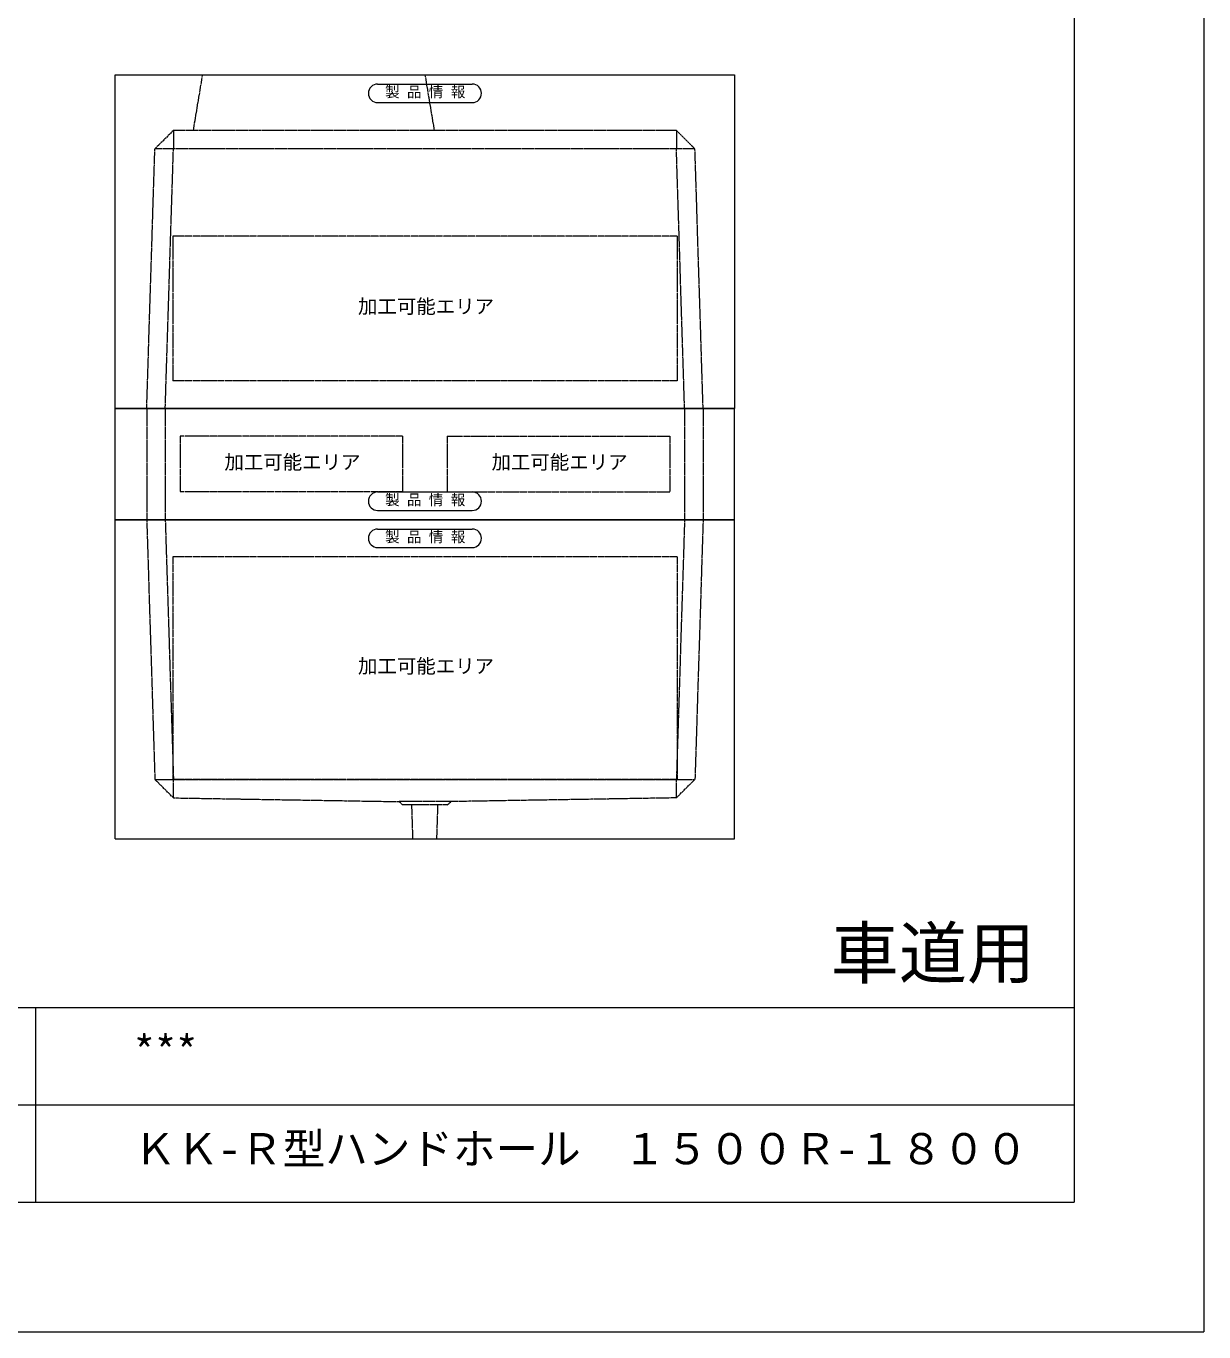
# Model space of a CAD drawing. Units: millimetres, scale not verified. Extents: x -5198 to 5198, y -3675 to 3675.
# Drawn here: x 2022 to 5198, y -3675 to -154 of the extents above; entities that cross this region are included whole.
import ezdxf
from ezdxf.enums import TextEntityAlignment as Align

# ---------------------------------------------------------------- set-up
doc = ezdxf.new("R2010")
doc.units = ezdxf.units.MM
doc.header["$LTSCALE"] = 20
doc.linetypes.add('LONG_DASHED1', pattern=[7, 6, -1])
doc.linetypes.add('LONG_DOUBLE_CHAIN', pattern=[21.8, 18, -1, 0.6, -0.6, 0.6, -1])
for name, color, linetype, lineweight in [('0-0_D-TTL', 7, 'Continuous', 9), ('0-1_Defpoints', 7, 'Continuous', 9), ('0-2_D-TTL-FRAM1', 134, 'Continuous', 9), ('0-3_D-TTL-TXT', 7, 'Continuous', 9), ('0-8_D-STR', 7, 'LONG_DASHED1', 9), ('0-9_D-STR-STR1', 7, 'Continuous', 9), ('0-A_D-STR-STR5', 1, 'LONG_DOUBLE_CHAIN', 9)]:
    doc.layers.add(name, color=color, linetype=linetype, lineweight=lineweight)
doc.styles.add('ＭＳ ゴシック', font='')
doc.styles.get('ＭＳ ゴシック').set_extended_font_data('MS Gothic')

# ---------------------------------------------------------------- blocks, each defined once
blk = doc.blocks.new('A$C4DE05FD1')
at = {"layer": '0-0_D-TTL', "color": 134}
for p in [(114800, 76000), (4000, 4000)]:
    blk.add_line(p, (114800, 4000), dxfattribs=at)
at = {"layer": '0-1_Defpoints', "color": 134}
for p in [(118800, 84000), (0, 0)]:
    blk.add_line(p, (118800, 0), dxfattribs=at)
at = {"layer": '0-2_D-TTL-FRAM1'}
for p, q in [((38800, 10000), (114800, 10000)), ((82800, 10000), (82800, 4000)), ((64800, 7000), (114800, 7000))]:
    blk.add_line(p, q, dxfattribs=at)
blk = doc.blocks.new('A$C4A6C5A6A')
at = {"layer": '0-9_D-STR-STR1'}
for p, q in [((-2550, 0), (2550, 0)), ((-2550, -1000), (2550, -1000))]:
    blk.add_line(p, q, dxfattribs=at)
for centre, start, end in [((-2550, -500), 90, 270), ((2550, -500), 270, 90)]:
    blk.add_arc(centre, 500, start, end, dxfattribs=at)
at = {"layer": '0-9_D-STR-STR1', "style": 'ＭＳ ゴシック'}
blk.add_text('製 品 情 報', height=577.3, dxfattribs=at).set_placement((-2149.6, -882.5), align=Align.BOTTOM_LEFT)
blk = doc.blocks.new('A$C69872170')
at = {"layer": '0-8_D-STR', "linetype": 'Continuous'}
for p, q in [((-16700, -6000), (-16700, 0)), ((16700, -6000), (-16700, -6000))]:
    blk.add_line(p, q, dxfattribs=at)
at = {"layer": '0-8_D-STR'}
for p, q in [((-15000, 0), (-15000, -6000)), ((-14000, 0), (-14000, -6000)), ((14000, 0), (14000, -6000)), ((15000, 0), (15000, -6000))]:
    blk.add_line(p, q, dxfattribs=at)
at = {"layer": '0-8_D-STR', "linetype": 'Continuous'}
blk.add_lwpolyline([(16700, -6000), (16700, 0), (-16700, 0)], dxfattribs=at)
at = {"layer": '0-A_D-STR-STR5'}
for points in [[(-1200, -1500), (-13200, -1500), (-13200, -4500)], [(-1200, -1500), (-1200, -4500), (-13200, -4500)], [(1200, -1500), (13200, -1500), (13200, -4500)], [(1200, -1500), (1200, -4500), (13200, -4500)]]:
    blk.add_lwpolyline(points, dxfattribs=at)
at = {"layer": '0-9_D-STR-STR1'}
blk.add_blockref('A$C4A6C5A6A', (0, -4500), dxfattribs=at)
blk = doc.blocks.new('A$C6842248B')
at = {"layer": '0-8_D-STR', "linetype": 'Continuous'}
for p, q in [((-16700, -17200), (-16700, 0)), ((-16700, 0), (16700, 0)), ((16700, -17200), (16700, 0)), ((-16700, -17200), (16700, -17200))]:
    blk.add_line(p, q, dxfattribs=at)
at = {"layer": '0-8_D-STR'}
for p, q in [((-15000, 0), (-14560, -14000)), ((-14000, 0), (-13560, -14000)), ((14000, 0), (13560, -14000)), ((15000, 0), (14560, -14000)), ((-13560, -15000), (-14560, -14000)), ((-14560, -14000), (14560, -14000)), ((-13560, -15000), (-13560, -14000)), ((13560, -15000), (14560, -14000)), ((13560, -15000), (13560, -14000)), ((-13560, -15000), (-1400, -15200)), ((1400, -15200), (-1400, -15200)), ((-1200, -15380), (-1400, -15200)), ((1200, -15380), (-1200, -15380)), ((-646.9, -17200), (-705, -15380)), ((646.9, -17200), (705, -15380)), ((1200, -15380), (1400, -15200)), ((13560, -15000), (1400, -15200))]:
    blk.add_line(p, q, dxfattribs=at)
at = {"layer": '0-A_D-STR-STR5'}
for points in [[(13600, -2000), (-13600, -2000), (-13600, -14000)], [(13600, -2000), (13600, -14000), (-13600, -14000)]]:
    blk.add_lwpolyline(points, dxfattribs=at)
at = {"layer": '0-9_D-STR-STR1'}
blk.add_blockref('A$C4A6C5A6A', (0, -500), dxfattribs=at)
blk = doc.blocks.new('A$Cd8b21ba4')
at = {"layer": '0-8_D-STR', "linetype": 'Continuous'}
for p, q in [((-16700, 18000), (16700, 18000)), ((-16700, 0), (-16700, 18000)), ((16700, 18000), (16700, 0)), ((-16700, 0), (16700, 0))]:
    blk.add_line(p, q, dxfattribs=at)
at = {"layer": '0-8_D-STR'}
for p, q in [((-12000, 18000), (-12500, 15000)), ((0, 18000), (500, 15000)), ((-13560, 15000), (-14560, 14000)), ((13560, 15000), (-13560, 15000)), ((-13560, 15000), (-13560, 14000)), ((13560, 15000), (14560, 14000)), ((13560, 15000), (13560, 14000)), ((-15000, 0), (-14560, 14000)), ((14560, 14000), (-14560, 14000)), ((-14000, 0), (-13560, 14000)), ((14000, 0), (13560, 14000)), ((15000, 0), (14560, 14000))]:
    blk.add_line(p, q, dxfattribs=at)
at = {"layer": '0-A_D-STR-STR5'}
for p, q in [((-13600, 9300), (-13600, 1500)), ((13600, 9300), (-13600, 9300))]:
    blk.add_line(p, q, dxfattribs=at)
blk.add_lwpolyline([(13600, 9300), (13600, 1500), (-13600, 1500)], dxfattribs=at)
at = {"layer": '0-9_D-STR-STR1'}
blk.add_blockref('A$C4A6C5A6A', (0, 17500), dxfattribs=at)

msp = doc.modelspace()

# ---------------------------------------------------------------- block references
at = {"layer": '0-0_D-TTL', "xscale": 0.0875, "yscale": 0.0875}
msp.add_blockref('A$C4DE05FD1', (-5197.5, -3675), dxfattribs=at)
at = {"layer": '0-8_D-STR', "xscale": 0.05, "yscale": 0.05}
for name, p in [('A$Cd8b21ba4', (3097.5, -1185)), ('A$C69872170', (3097.5, -1185)), ('A$C6842248B', (3097.5, -1485))]:
    msp.add_blockref(name, p, dxfattribs=at)

# ---------------------------------------------------------------- texts
at = {"layer": '0-3_D-TTL-TXT', "style": 'ＭＳ ゴシック'}
for s, height, p in [('車道用', 134.7, (4191.39, -2760.85)), ('***', 84.16, (2312.32, -2985.85)), ('ＫＫ-Ｒ型ハンドホール\u3000１５００Ｒ-１８００', 84.16, (2312.32, -3248.35))]:
    msp.add_text(s, height=height, dxfattribs=at).set_placement(p, align=Align.BOTTOM_LEFT)
at = {"layer": '0-A_D-STR-STR5', "style": 'ＭＳ ゴシック'}
for p in [(2917.02, -940.25), (2557.02, -1360.25), (3277.02, -1360.25), (2917.02, -1910.25)]:
    msp.add_text('加工可能エリア', height=38.42, dxfattribs=at).set_placement(p, align=Align.BOTTOM_LEFT)

doc.saveas('drawing.dxf')
